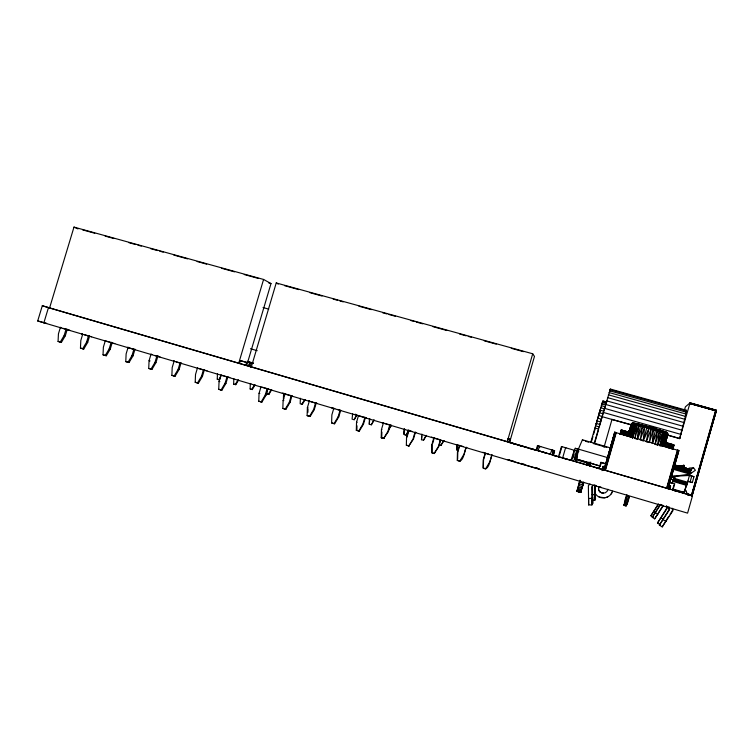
<?xml version="1.0" encoding="UTF-8"?>
<svg xmlns="http://www.w3.org/2000/svg" width="754" height="754" viewBox="0 0 754 754"><rect width="100%" height="100%" fill="white"/><g stroke="black" fill="none" stroke-linecap="round" stroke-linejoin="round"><path stroke-width="1.13" d="M715.857 410.346L691.833 495.01C692.445 495.642 691.192 496.066 692.332 495.161L716.253 410.977L715.697 410.006L715.998 410.873L692.134 495.105L691.333 495.67L715.537 410.742C715.98 408.828 716.536 412.381 715.687 410.006L690.033 402.89L685.414 406.811L684.217 410.873M591.928 498.262L591.928 504.935L588.638 504.916L588.657 498.234M667.799 434.097L665.999 432.202L667.799 434.097L653.426 429.13L632.446 423.776L629.477 432.768M492.042 455.265C490.232 458.413 489.167 471.816 483.06 468.064L483.239 459.799L485.133 453.267M485.896 468.828L483.352 468.074L483.531 459.836L485.105 454.398M595.735 494.162C600.005 500.552 610.834 498.168 612.436 491.212M466.34 447.367C464.492 450.543 463.465 464.153 457.263 460.374L457.461 452.155L459.346 445.652M457.64 459.233L457.801 452.202L459.44 446.557M426.396 435.435L423.494 440.261L421.477 439.705L421.91 434.115M421.854 436.368L421.477 439.705M440.77 439.818L438.809 446.566L434.2 453.503L431.693 452.758L431.901 444.577L433.87 437.82M434.596 453.54L432.099 452.796L431.901 444.577M317.076 403.296L315.766 402.947M403.965 434.511C406.18 420.572 401.156 436.161 406.001 435.086L408.904 430.27L406.001 435.086M415.426 432.334L413.465 439.054L408.828 445.944L406.349 445.199L406.566 437.066L408.527 430.336M374.21 420.035L371.336 424.813L369.272 424.238L369.432 418.649M369.799 418.724L369.272 424.238M390.308 424.917L388.348 431.608L383.682 438.451L381.213 437.716L381.449 429.61L383.409 422.919M384.182 438.526L381.722 437.791L381.892 432.023M607.95 489.261L606.998 491.448L605.094 492.88L601.909 493.031L599.854 491.721L600.476 492.249M357.028 414.954L354.163 419.724L352.08 419.139L352.646 413.663M365.398 417.556L363.447 424.219L359.309 431.109L358.744 431.015L356.303 430.289L356.548 422.231L358.499 415.558M359.309 431.109L356.868 430.383L357 425.793M340.704 410.27L338.753 416.905L334.635 423.757L334.031 423.654L331.609 422.928L331.864 414.907L333.815 408.272M305.144 399.639L302.307 404.361L300.186 403.767L300.365 398.253M316.228 403.041L314.277 409.639L310.186 416.472L309.517 416.349L307.123 415.633L307.387 407.65L309.338 401.043M307.896 412.344L308.009 408.932M267.887 388.762L265.945 395.313L261.892 402.089L261.129 401.929L258.773 401.232L259.056 393.324L260.997 386.774M268.867 394.455L268.349 394.342L271.167 389.63L271.685 389.761L268.867 394.455L266.718 393.852L266.831 390.563M291.949 395.869L290.007 402.447L285.936 409.252L285.219 409.111L282.844 408.404L283.118 400.459L285.059 393.88M255.097 384.86L252.298 389.545L250.13 388.941L250.328 383.475L250.875 383.616M220.554 377.952L219.442 379.818L217.246 379.196L217.454 373.777M227.849 376.943L225.927 383.437L221.902 390.176L221.063 389.997L218.735 389.3L219.046 381.458L220.979 374.955M235.813 384.663L235.257 384.531L238.057 379.856L238.613 379.997L235.813 384.663L233.636 384.059L233.844 378.612M204.409 369.705L202.402 376.463L198.396 383.173L197.51 382.975L195.201 382.287L195.522 374.474L197.539 367.707M181.083 362.815L179.075 369.545L175.088 376.227L174.155 376.02L171.874 375.332L172.195 367.566L174.212 360.827M157.944 355.982L155.937 362.683L151.978 369.337L150.998 369.121L148.727 368.442L149.066 360.704L151.073 353.994M134.994 349.206L132.996 355.888L129.057 362.504L128.029 362.269L125.777 361.6L126.125 353.899L128.133 347.217M112.242 342.495L110.244 349.14L106.323 355.737L105.258 355.483L103.025 354.823L103.383 347.151L105.381 340.497M67.276 329.215L65.296 335.803L61.413 342.354L60.254 342.08L58.067 341.421L58.444 333.824L60.433 327.236M89.669 335.832L87.681 342.448L83.769 349.017L80.452 348.094L80.819 340.459L82.478 334.946M670.871 489.469L668.082 488.658L678.92 450.59L614.661 432.259L614.859 434.427M612.012 419.469L631.268 424.709M666.951 432.664L667.62 434.115L665.273 443.069L667.79 434.558L657.46 430.911L652.304 443.465L653.294 429.667C652.549 426.481 658.572 428.545 657.46 430.911L655.075 444.304L657.592 445.077L662.766 432.589C661.503 429.808 664.425 430.836 664.18 433.069L662.427 441.929M606.518 497.442L607.894 496.763M623.982 505.35L626.828 496.151L629.138 496.839C626.932 510.401 621.362 507.489 626.527 495.755M631.795 433.239L634.368 424.134L635.424 423.465L637.092 423.767L635.443 424.926L632.531 437.989L636.951 425.275C637.705 423.173 641.089 423.937 638.647 425.69L637.403 439.252L635.669 438.8M639.854 424.427L641.711 424.888L640.495 426.151L637.403 439.252L642.474 426.66C642.71 424.427 646.612 425.331 644.547 427.216L643.228 440.845L641.23 440.298M667.233 435.124L679.627 438.639L685.414 416.387L686.357 410.242L685.782 410.694M692.304 482.569L690.108 481.91L691.786 476.028L693.972 476.698L692.304 482.569L687.752 481.288L683.699 493.304L687.186 483.908L690.947 469.667L679.646 466.415M653.482 428.187L651.409 427.518L649.345 442.598L653.294 429.667L657.46 430.911M605.076 497.819L599.194 497.027M659.1 429.818L659.477 430.958L657.592 445.077L661.249 431.514L660.909 430.449L658.958 429.771L667.158 432.815L666.093 432.73L666.696 433.277M715.923 410.723L715.687 410.006L716.3 410.742L692.276 495.142L691.475 495.717L716.3 410.873M598.591 487.272L598.836 486.519L598.61 489.704L598.487 488.865M600.269 466.132L576.838 459.205L578.384 449.12L582.418 439.789L610.372 447.857M686.357 410.242L610.335 389.055L610.061 390.817M558.95 456.962L558.469 456.811L561.438 446.519L578.733 451.571L578.384 449.12L608.158 457.753M651.399 427.857L634.953 423.607L631.843 423.701L636.951 425.275L634.811 438.574L638.647 425.69L653.294 429.667M642.474 426.66L640.231 440.016L644.547 427.216M583.653 482.946L580.703 492.485L576.933 491.363L579.864 480.27M632.342 423.748L631.786 423.399L634.906 423.314L633.058 424.427L631.428 433.164L629.599 432.636M663.727 442.391L665.386 433.493C664.001 430.072 666.517 431.816 666.357 433.861L664.048 442.513M679.627 438.639L690.042 402.909L715.687 410.129M665.282 443.173L667.62 434.115L651.183 428.772L632.304 424.012M664.868 442.852L667.139 433.88L666.263 432.296M648.327 442.296L646.291 441.712L648.902 428.413C648.845 425.199 656.611 427.725 655.414 430.298L652.304 443.465M580.703 492.485L583.172 483.154L579.364 482.032M716.215 410.958L715.81 410.044M690.014 403.079L715.753 410.317M716.083 410.911L689.967 403.267M659.769 445.774L662.766 432.589M596.235 424.068L596.725 422.089M578.846 484.596L579.977 480.421M603.52 493.22L601.174 492.664M628.289 498.799L628.195 499.402L628.374 498.912M630.156 432.89L632.201 424.276M602.371 403.475L602.908 400.996L606.678 402.052M629.156 432.739L631.343 423.946L633.275 423.324L631.786 423.399M626.706 504.077L626.282 506.028L624.001 505.189M715.81 410.685L689.901 403.494M600.014 411.43L600.448 409.526L599.939 410.921M629.364 431.929L631.296 424.417L632.125 423.927L631.39 423.776L634.123 423.183L632.238 423.324M628.412 498.337L628.93 496.415M626.96 503.097L627.262 501.957M590.74 442.428L602.616 401.571L602.823 401.053L606.612 402.118L606.084 403.597L602.286 402.532M665.433 442.136L667.45 434.662L665.405 441.033M599.487 413.39L599.769 412.344M629.27 432.739L631.843 423.701M596.989 421.1L598.346 416.274M599.722 425.322L599.289 426.915L595.471 425.831M667.61 434.653L665.537 442.108L667.79 434.558M601.956 417.396L599.948 424.521L596.122 423.437M626.857 494.973L625.867 498.771L626.998 495.161M583.539 482.324L582.578 485.962L583.737 482.24M631.598 424.2L628.798 432.711L631.692 423.946M631.145 424.276L628.798 432.711M628.384 497.894L628.798 496.434M666.847 442.758L665.65 446.962L669.967 448.225L671.164 444.021L664.698 442.183L661.239 441.41L660.099 445.642M666.772 447.282L667.978 443.079M667.893 447.603L669.09 443.399M668.968 447.923L670.165 443.72M672.059 444.304L670.862 448.498L672.21 448.95L673.407 444.756L671.164 444.021M671.616 448.743L672.813 444.549M672.634 449.101L673.407 444.756M673.049 448.206L673.831 444.917M672.907 449.261L674.067 445.02M677.45 450.129L666.583 488.215L601.664 469.29M666.866 488.3L677.723 450.213M667.139 488.375L677.997 450.289M678.251 450.364L667.394 488.451L668.129 488.667M667.62 488.517L678.468 450.44M667.808 488.573L678.666 450.496M667.959 488.62L678.807 450.553M669.269 489.158L670.589 485.962L669.646 489.271M672.106 483.333L674.283 476.292L689.985 474.115L673.247 469.28M673.058 488.149L674.01 484.794M672.813 490.496L674.745 483.738L669.816 482.306M690.353 471.552L690.909 469.601L693.548 467.791L695.376 470.279L691.522 472.937L689.458 472.947M692.521 495.774L687.582 513.135L37.7 320.968L42.299 305.756L692.521 495.774L683.463 493.239M588.846 462.145L587.884 465.482L589.166 462.259M594.265 443.267L610.335 389.055M594.576 443.446L598.393 430.157M590.09 462.504L589.176 465.689L601.136 469.092M589.326 465.736L590.231 462.579M589.411 465.765L590.316 462.617M589.562 465.812L590.74 462.061M591.089 466.245L589.939 465.406M604.029 447.282L612.031 419.252M599.015 468.931L600.844 462.23L605.66 463.625M600.363 465.868L601.287 462.664L605.952 464.068M601.937 470.656L603.125 466.283L604.765 466.754M603.473 466.556L602.569 469.695L603.473 466.556L605.094 467.056M615.443 432.438L604.274 470.053L614.661 432.259M615.217 432.381L604.406 470.044L603.945 469.912L614.736 432.268M604.058 469.94L614.859 432.296M604.218 469.987L615.019 432.325M604.887 470.185L615.698 432.504M605.16 470.26L615.961 432.579M605.434 470.345L616.244 432.655M619.995 434.153L621.287 429.997L633.878 433.625L632.314 433.343M620.08 434.219L621.287 429.997M620.382 433.512L620.976 431.439L621.72 431.571M620.363 434.332L621.579 430.034M620.391 434.191L620.862 434.285L622.059 430.129M620.862 434.285L621.513 434.436L622.7 430.28M623.492 430.468L622.304 434.634L621.513 434.436M624.406 430.704L623.219 434.869L627.516 436.076L628.713 431.901M624.227 435.143L625.424 430.977M625.302 435.444L626.499 431.269M626.414 435.755L627.611 431.58M629.788 432.221L628.591 436.387L632.606 437.716M629.59 436.698L630.787 432.523M630.495 436.971L631.682 432.805M631.268 437.226L632.455 433.06M631.89 437.433L633.077 433.267M632.267 437.735L633.53 433.437M632.568 437.782L633.803 433.559M660.193 445.586L661.381 441.41M660.344 445.746L661.286 441.476M661.72 441.467L660.523 445.642L661.729 445.916L662.926 441.731M661.041 445.755L662.238 441.571M663.756 441.938L662.559 446.132L664.547 446.66L665.744 442.457M663.501 446.377L664.698 442.183M537.451 445.633L536.151 450.129L536.678 450.289L537.97 445.821L537.451 445.633L554.595 450.732L553.323 455.162L554.595 450.732M538.158 450.713L539.459 446.217L539.817 446.896M550.231 454.247L551.956 449.902L551.391 450.232M552.06 450.487L552.201 449.997L552.475 450.647M552.248 454.832L553.549 450.327L552.673 454.964L530.128 448.357M552.559 454.398L553.559 450.93M552.965 454.53L553.964 451.081M559.534 454.916L561.89 446.764L561.438 446.519M562.625 458.027L565.585 447.725L566 447.961M578.591 449.271L575.227 448.291L571.702 460.553L586.706 464.954L586.914 462.899L586.358 464.841M573.191 457.424L574.133 454.125M576.621 450.788L577.093 451.09L574.708 459.384L574.209 459.195L576.621 450.788L578.28 451.269M575.406 460.647L578.082 451.354M575.707 459.959L576.216 458.187M575.736 460.76L577.498 454.624M591.315 442.202L592.917 436.632M593.558 434.398L595.16 428.828M459.799 461.128L464.03 454.106L465.925 447.593M485.614 468.818L489.874 461.768L491.768 455.228M532.71 353.777L507.235 441.769L508.375 438.734L510.194 439.337L509.572 442.475L534.473 356.435L532.71 353.777L276.228 282.948L251.327 366.972L509.308 442.391M580.203 480.355L579.76 481.891M602.748 414.681L602.22 416.481L598.393 415.397M383.682 438.451L387.848 431.514L389.818 424.804M407.019 437.141L408.979 430.43M408.828 445.944L413.022 438.979L414.992 432.24M432.626 443.512L433.936 439.017M434.2 453.503L438.413 446.509L440.393 439.742M334.031 423.654L338.16 416.774L340.111 410.129M358.744 431.015L362.9 424.116L364.851 417.433M603.511 412.07L603.002 413.786L599.176 412.702M630.467 428.856L631.4 425.69M261.129 401.929L265.201 395.143L267.142 388.583M285.219 409.111L289.31 402.287L291.251 395.699M309.517 416.349L313.626 409.507L315.577 402.89M598.704 415.02L599.684 411.75M197.51 382.975L201.525 376.255L203.448 369.78M221.063 389.997L225.097 383.249L227.029 376.736M238.707 363.287L263.58 279.451L73.986 227.095L49.566 308L239.518 363.522L240.394 360.563L246.633 362.457L245.776 365.36L239.009 363.39M263.58 279.451L270.997 283.579L246.671 365.624L245.776 365.36M248.273 362.401L250.017 362.448L248.895 366.265M248.547 366.161L249.668 362.363M250.158 366.632L251.289 362.834M251.695 363.437L247.519 361.741M604.227 409.639L603.756 411.213L599.939 410.129M662.832 442.08L665.386 433.493M665.028 442.928L667.563 434.389M128.029 362.269L131.978 355.634L133.986 348.951M150.998 369.121L154.966 362.448L156.973 355.737M174.155 376.02L178.151 369.328L180.159 362.58M629.081 496.603L628.516 498.479M60.254 342.08L64.147 335.521L66.145 328.914M82.667 348.753L86.578 342.175L88.567 335.539M105.258 355.483L109.189 348.876L111.187 342.212M43.817 322.995L48.482 307.547M691.71 494.982L691.361 495.708L691.833 495.01M630.438 432.947L633.058 424.427M579.355 483.229L578.931 484.558M596.829 422.542L596.273 424.219M577.724 489.129L576.933 491.363M664.293 442.617L667.092 434.163M655.075 444.304L659.382 431.505M660.136 444.709L664.18 433.069M692.332 495.161L691.814 495.689L687.017 493.87M692.313 495.152L692.144 495.491M629.948 431.59C629.571 429.855 627.375 431.458 629.467 431.703M646.291 441.712L651.107 429.035M632.229 433.333L635.443 424.926M628.468 431.524C630.193 429.469 628.685 431.297 630.042 430.487M666.602 432.777L667.658 433.55L666.442 432.419L666.875 432.758L634.736 423.748M648.902 428.413L643.228 440.845L647.045 426.839L649.392 426.943L641.258 424.954M599.307 491.165L598.921 490.402L599.826 491.787M611.174 493.889L611.918 492.598M668.713 507.527L669.034 509.666L659.373 525.086L662.229 526.905L665.075 522.117M221.082 375.944L218.849 379.677L219.442 379.818M254.56 384.728L251.751 389.422L252.298 389.545M304.673 399.526L301.836 404.257L302.307 404.361M356.633 414.87L354.163 419.724M373.852 419.95L371.336 424.813M660.221 524.756L657.479 523.012L666.762 508.215L666.423 505.972M388.857 428.903L391.505 425.133L388.621 429.931M426.114 435.378L423.494 440.261M443.748 440.59L440.826 445.435L444.002 440.638M659.901 505.123L652.257 517.301L654.679 518.846L662.879 505.783M653.218 517.282L650.881 515.793L658.27 504.03M650.881 515.793L658.525 504.2M652.257 517.301L660.768 504.379M654.679 518.846L663.162 505.972M657.488 523.012L667.111 508.432L666.772 506.179M659.382 525.086L669.411 509.902L668.921 506.679M665.65 521.165L668.779 516.292M670.033 514.351L672.54 510.458L672.2 508.234M662.229 526.905L672.936 510.703L672.596 508.46M588.638 504.916L588.374 485.699L589.958 483.945M593.313 485.067L591.683 486.924L591.928 504.935M630.184 430.506L628.412 431.363M691.899 495.632L685.961 493.295M633.106 423.475L632.672 423.06M633.143 423.183L633.379 423.475M687.648 469.214L689.307 468.064L693.548 467.791M592.484 486.377L592.719 503.681L592.719 497.272M691.409 495.698L686.819 494.388M292.147 395.935L282.335 393.117M632.483 423.183L633.011 423.06M643.285 425.36L637.875 424.116M680.787 466.952L680.551 466.047L683.953 465.303L684.641 467.904L690.947 469.667L674.274 464.86M680.551 466.047L683.953 465.303M677.771 466.085L678.562 466.358M680.645 466.754L690.947 469.667M667.054 433.107L667.554 433.22L666.527 433.06M666.828 433.522L667.79 433.729L653.464 428.885L633.464 423.71M670.334 482.767L672.229 483.314L674.123 476.283L689.618 475.444L693.972 476.698M678.157 466.038L679.439 466.349M634.557 424.059L635.047 424.087L634.246 423.776M680.24 466.792L678.958 466.481M633.567 423.117L632.182 423.399M635.424 423.465L635.895 423.512L634.397 423.258M591.984 494.652L594.793 494.662L594.897 500.222L592.097 500.204M588.506 498.403L591.796 498.422M629.694 430.543L629.1 430.553L630.297 430.977M628.506 431.137L629.232 431.448M457.263 460.374L460.138 461.156M229.791 377.556L228.877 377.226M406.349 445.199L409.281 446M207.077 370.817L206.257 370.506M381.213 437.716L381.722 437.791M673.944 445.077L672.38 444.747M439.356 444.964L441.09 445.473M356.303 430.289L356.868 430.383M633.068 423.258L638.28 424.05M331.609 422.928L334.635 423.757M173.486 360.93L174.165 361.194M387.848 431.514L388.348 431.608M630.156 431.156L628.544 430.986L629.034 431.279M629.317 431.231L630.033 431.363M307.123 415.633L310.186 416.472M381.449 429.61L381.958 429.714M151.347 354.361L151.931 354.597M282.844 408.404L285.936 409.252M362.9 424.116L363.447 424.219M356.548 422.231L357.104 422.344M258.773 401.232L259.536 401.382M338.16 416.774L338.753 416.905M127.417 347.33L134.108 349.356M218.735 389.3L221.902 390.176M313.626 409.507L314.277 409.639M114.806 343.57L114.382 343.381M307.387 407.65L308.047 407.791M668.911 485.472L670.589 485.962M195.201 382.287L198.396 383.173M289.31 402.287L290.007 402.447M171.874 375.332L175.088 376.227M283.118 400.459L283.834 400.61M91.102 336.604L91.611 336.718M82.101 333.947L81.573 333.834L82.393 334.097M265.201 395.143L265.945 395.313M259.056 393.324L259.819 393.494M283.89 398.904L283.4 398.8L283.589 393.296L284.088 393.418M148.727 368.442L151.978 369.337M125.777 361.6L129.057 362.504M266.718 393.852L267.236 393.974M250.13 388.941L250.667 389.064M103.025 354.823L106.323 355.737M225.097 383.249L225.927 383.437M219.046 381.458L219.885 381.647M201.525 376.255L202.402 376.463M233.636 384.059L234.202 384.191M80.452 348.094L83.769 349.017M217.246 379.196L217.831 379.337M684.425 490.458L685.961 490.826L687.818 495.114M58.067 341.421L61.413 342.354M178.151 369.328L179.075 369.545M638.082 424.059L639.675 424.445M636.951 425.275L638.647 425.69M149.066 360.704L150.046 360.94M154.966 362.448L155.937 362.683M131.978 355.634L132.996 355.888M109.189 348.876L110.244 349.14M86.578 342.175L87.681 342.448M537.885 468.639L539.713 469.101M64.147 335.521L65.296 335.803M509.789 460.138L507.847 459.648L513.691 461.571M483.38 452.4L482.786 452.306M491.787 454.964L492.334 455.048M458.017 444.879L457.31 444.747M466.217 447.376L466.877 447.49M671.55 444.54L669.561 444.021M432.174 437.282L431.354 437.122M415.19 432.306L416.076 432.494M366.265 417.82L357.848 415.407M37.7 320.968L46.644 323.334M332.401 407.82L331.119 407.48L334.804 408.649M267.321 388.64L268.839 389.017L267.642 388.63M645.245 425.887L647.384 426.387M68.058 329.8L69.811 330.28M82.591 229.876L94.759 233.24M105.117 236.096L114.033 238.566M128.943 242.684L135.692 244.55M137.944 245.173L141.318 246.106M150.715 248.697L157.52 250.573M159.791 251.205L163.194 252.147M173.806 255.078L187.529 258.867M197.086 261.506L206.662 264.154M221.638 268.283L234.513 271.845M244.23 274.531L258.311 278.414M284.512 285.653L298.791 289.602M309.837 292.656L322.024 296.02M333.164 299.093L337.632 300.328M339.865 300.95L343.211 301.873M358.923 306.209L371.317 309.64M382.646 312.769L386.868 313.928M388.979 314.512L395.313 316.265M410.902 320.573L414.097 321.449M416.227 322.043L422.617 323.805M432.994 326.671L446.962 330.535M459.582 334.022L466.085 335.813M468.253 336.416L471.504 337.311M484.228 340.827L496.255 344.144M511.287 348.301L523.417 351.656M268.726 282.948L270.997 283.579M689.938 403.381L715.603 410.496M689.872 403.616L715.659 410.77M610.09 389.639L686.385 410.911M609.675 390.817L686.234 412.174M609.1 392.561L685.914 414.012M608.384 394.842L685.414 416.387M607.526 397.612L684.764 419.262M606.546 400.826L683.953 422.56M599.044 486.603L601.032 487.159M660.938 504.765L662.851 505.303M602.616 401.571L606.414 402.636M263.052 307.538L268.716 309.131M605.481 404.417L683.02 426.236M601.833 403.908L605.641 404.983M601.287 405.671L605.094 406.745L604.463 408.847L600.646 407.763M604.34 408.3L681.974 430.195M627.432 432.042L628.534 432.344M667.356 443.409L668.478 443.72M337.434 409.413L339.696 410.053M387.302 424.144L389.507 424.766M440.204 439.733L432.928 437.612M510.75 460.383L513.974 461.288M536.801 468.338L514.793 461.919M603.143 412.391L680.834 434.361M649.307 427.113L667.347 433.06L666.611 432.664M667.479 434.973L679.919 438.508M601.928 416.604L631.173 424.898M597.611 418.14L601.438 419.224M596.848 420.845L600.674 421.929M674.717 465.011L679.043 466.236M67.229 329.564L63.016 328.348M89.387 336.133L84.344 334.691M113.138 343.117L108.972 341.92M157.35 356.19L158.962 356.642M181.224 363.258L176.238 361.826M203.184 369.733L205.559 370.402M226.747 376.717L228.311 377.16M265.003 387.99L266.548 388.423M313.494 402.306L315.012 402.73M355.134 414.21L356.227 414.521M594.897 427.961L598.704 429.054M674.255 465.058L690.947 469.865M674.208 465.369L690.909 470.185M674.123 465.802L690.834 470.619M674.001 466.34L690.73 471.165M585.358 441.222L588.742 442.202M593.257 443.503L606.781 447.405M673.85 466.98L690.579 471.806M673.671 467.687L690.41 472.522M691.522 472.937L690.08 472.522L689.42 475.444L690.834 475.849M673.463 468.47L690.212 473.295M250.432 348.725L257.208 350.685M671.032 475.35L674.283 476.292M513.813 443.776L515.698 444.398M553.398 455.35L570.938 460.458L574.246 450.355M597.13 467.961L595.83 467.546L597.196 467.98M598.676 468.441L596.518 467.744M672.662 490.043L673.51 490.279L672.936 490.119M579.044 449.591L575.227 448.291M670.966 476.434L674.83 477.678M687.752 481.288L689.165 481.693M671.625 476.924L675 477.904M671.314 476.905L674.802 477.895M673.737 478.206L687.676 482.249M673.501 479.044L687.441 483.088M670.966 479.176L687.186 483.908M673.011 480.628L686.951 484.681M672.785 481.344L686.715 485.397M247.227 361.27L253.514 363.126M239.876 360.478L246.633 362.457M507.942 438.687L510.194 439.337M684.528 490.402L685.961 490.826M576.838 459.205L600.476 466.104M602.719 466.764L604.972 467.414M602.531 466.792L604.793 467.452M249.706 366.453L250.771 366.764L248.151 366.029M529.751 448.432L530.448 448.63M532.739 449.309L533.295 449.469M538.083 450.675L545.396 452.796L542.682 452.004M545.085 452.73L545.821 452.947M563.907 458.357L562.87 458.055L565.208 458.734M566.311 459.063L567.357 459.365L566.16 459.016M595.236 467.433L594.378 467.188M673.096 490.128L676.084 491.005L675.499 490.826M509.845 442.655L510.317 442.786M519.836 445.614L521.052 445.972M531.674 449.007L531.127 448.847M553.144 455.35L557.159 456.519M154.834 355.464L156.549 355.963M202.326 369.479L198.49 368.348M224.221 375.992L225.955 376.491M262.392 387.226L264.136 387.735M310.874 401.543L312.618 402.052M384.653 423.371L386.416 423.88M410.355 430.92L412.127 431.439M521.306 463.399L524.407 464.294M461.42 446L463.192 446.519M486.999 453.588L488.781 454.115M666.046 506.396L667.865 506.933M574.209 459.195L587.253 463.041M672.54 488.941L684.246 492.353M673.445 489.676L684.076 492.786M602.7 469.129L604.143 469.544M687.045 493.747L692.097 495.227M673.313 489.987L683.935 493.088M246.115 365.398L250.959 366.849M511.297 443.041L512.098 443.277M527.734 447.631L512.597 443.22L515.472 444.059M683.831 493.267L673.209 490.166L675.282 490.797M686.885 494.247L691.569 495.689M508.912 442.381L536.669 450.543M653.511 428.31L662.568 431.109M666.253 443.088L664.199 442.475M626.338 431.722L624.293 431.109M514.153 443.955L514.793 444.144M520.76 445.887L521.391 446.066M42.299 305.756L50.056 308.037M715.744 410.421L716.243 410.496M626.395 497.631L628.713 498.319M578.884 483.748L582.682 484.879M625.98 499.063L628.299 499.751M578.431 485.378L582.229 486.5M625.584 500.43L627.894 501.108M578.016 486.877L581.815 487.998M625.207 501.674L627.516 502.353M577.668 488.206L581.457 489.327M624.868 502.777L627.177 503.455M577.366 489.327L581.155 490.458M624.576 503.71L626.885 504.388M577.149 490.232L580.929 491.354M624.34 504.445L626.64 505.123M624.076 504.803L625.603 505.255M576.999 490.873L580.778 492.004M624.161 504.973L626.461 505.651M577.027 491.203L580.787 492.315M576.923 491.259L580.703 492.381M260.318 401.618L261.892 402.089M594.557 485.284L596.339 485.812M484.473 452.834L486.151 453.343M458.932 445.256L460.59 445.746M407.952 430.195L409.554 430.675M382.278 422.655L383.861 423.126M308.603 400.864L310.12 401.317M157.906 356.227L159.942 356.831M221.205 375.096L223.354 375.737M108.124 341.666L105.277 340.789M247.849 361.788L253.419 363.494M659.232 429.921L657.413 429.365M536.697 467.8L537.574 468.074M364.748 417.311L366.152 417.754M623.398 430.826L621.183 430.006M660.579 430.28L662.248 430.836M663.313 442.202L661.531 441.59M716.272 410.6L716.027 410.402M60.32 327.519L61.102 327.773M664.679 431.674L663.558 431.279M663.756 431.401L664.896 431.806M538.629 446.575L539.129 446.754M538.271 445.934L538.78 446.123M540.26 446.509L540.75 446.698M666.498 432.438L665.339 431.929L665.81 432.146M575.896 458.055L576.414 458.272M73.986 227.095L78.02 228.933M276.228 282.948L278.273 284.107M653.944 511.316L655.509 512.305M655.433 512.663L657.865 514.209M661.088 517.791L662.917 518.959M663.134 519.657L665.999 521.476M582.418 439.789L583.106 440.572M598.638 489.648L598.893 490.468M683.529 465.35L683.982 467.075M680.966 466.01L681.201 466.914M595.377 485.595L595.471 499.308L595.292 485.529M594.793 484.813L594.793 494.662M594.887 494.549L594.897 500.222M456.933 444.483L457.047 450.204L456.933 444.483M680.768 465.652L677.903 466.33L680.768 465.652"/></g></svg>
